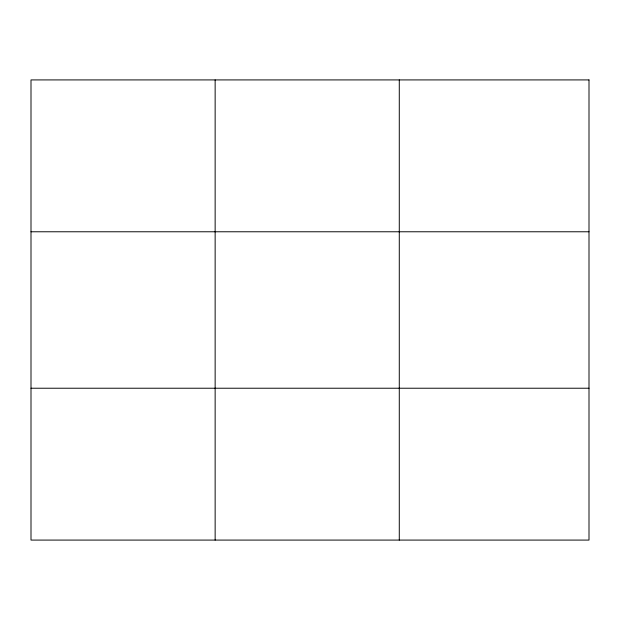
<?xml version="1.0" encoding="UTF-8"?>
<svg xmlns="http://www.w3.org/2000/svg" width="620" height="620" viewBox="0 0 620 620"><rect width="100%" height="100%" fill="white"/><g stroke="black" fill="none" stroke-linecap="round" stroke-linejoin="round"><path stroke-width="0.93" d="M215.14 540.082L215.14 79.918M399.28 540.082L399.28 79.918M31 231.772L589 231.772M31 388.228L589 388.228M589 79.918L589 540.082L31 540.082L31 79.918L589 79.918"/></g></svg>
